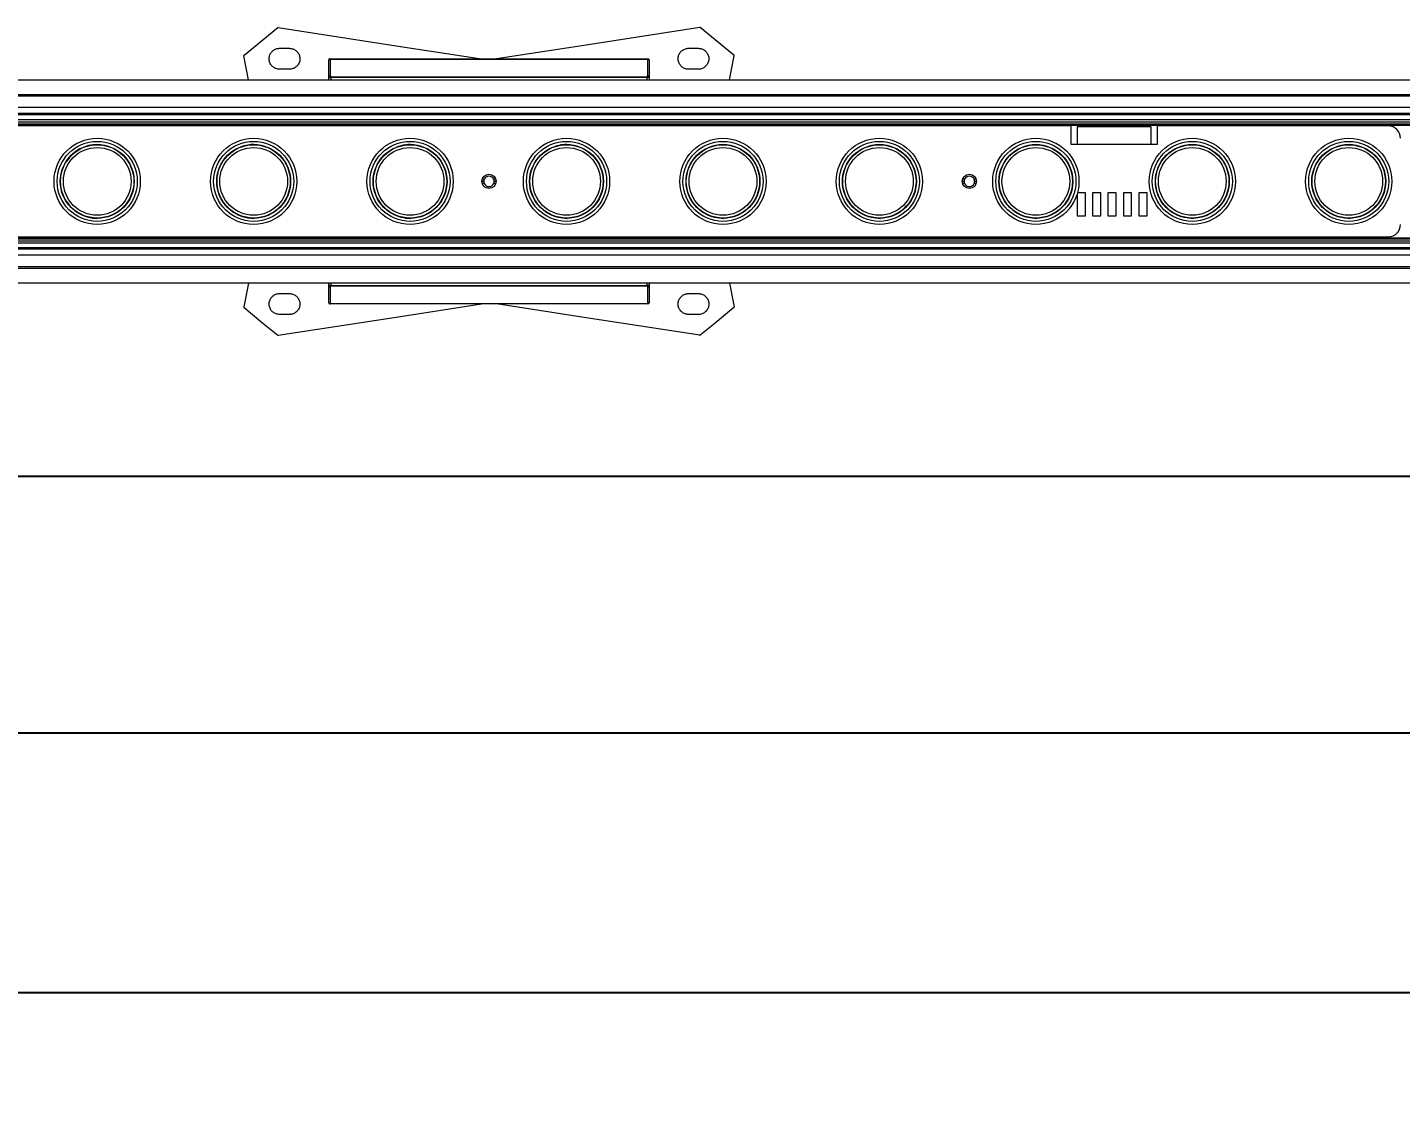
# Model space of a CAD drawing. Header units: inches. Extents: x 0.3 to 62.2, y -4.9 to 14.1.
# Drawn here: x 8.54 to 17.31, y -4.93 to 1.97 of the extents above; entities that cross this region are included whole.
import ezdxf

# ---------------------------------------------------------------- set-up
doc = ezdxf.new("R2010")
doc.units = ezdxf.units.IN
doc.header["$MEASUREMENT"] = 0
doc.layers.get('Defpoints').update_dxf_attribs({"color": 1})
doc.layers.add('Graze 2.0 Int', color=7, linetype='Continuous')
doc.styles.get("Standard").update_dxf_attribs({"font": 'Arial.ttf'})
doc.dimstyles.new('.1 DIM', dxfattribs={"dimscale": 0, "dimtxt": 0.3, "dimasz": 0.3, "dimexe": 0.18, "dimexo": 0.0625, "dimgap": 0.09, "dimtad": 0, "dimtih": 1, "dimtoh": 1, "dimdec": 5, "dimzin": 0, "dimdsep": 46, "dimlunit": 4, "dimtxsty": 'Standard', "dimcen": 0.09, "dimadec": 0, "dimazin": 0, "dimtfac": 1, "dimtdec": 5, "dimtofl": 0, "dimtmove": 0, "dimatfit": 3, "dimfxl": 1, "dimtolj": 1, "dimtzin": 0, "dimarcsym": 0})

# ---------------------------------------------------------------- blocks, each defined once
blk = doc.blocks.new('*D20')
at = {"layer": 'Defpoints', "color": 0, "lineweight": -2, "transparency": 16777216}
for p, q in [((5.486, 0.9216), (5.486, -1.0797)), ((53.5109, 0.9216), (53.5109, -1.0797)), ((5.786, -0.8997), (28.1561, -0.8997)), ((53.2109, -0.8997), (30.8409, -0.8997))]:
    blk.add_line(p, q, dxfattribs=at)
at = {"layer": 'Defpoints', "color": 0, "transparency": 16777216}
for p in [(5.486, 0.9841), (53.5109, 0.9841), (53.5109, -0.8997)]:
    blk.add_point(p, dxfattribs=at)
for points in [[(5.786, -0.8497), (5.786, -0.9497), (5.486, -0.8997)], [(53.2109, -0.8497), (53.2109, -0.9497), (53.5109, -0.8997)]]:
    blk.add_solid(points, dxfattribs=at)
at = {"layer": 'Defpoints', "color": 0, "transparency": 16777216, "char_height": 0.3, "attachment_point": 5}
for s, insert in [('\\A1;4\'-0{\\H1x;\\S1/32;}"', (29.4985, -0.4568)), ('\\A1;[1219.83 mm]', (29.4985, -1.1806))]:
    blk.add_mtext(s, dxfattribs=dict(at, insert=insert))
blk = doc.blocks.new('*D21')
at = {"layer": 'Defpoints', "color": 0, "lineweight": -2, "transparency": 16777216}
for p, q in [((5.486, 0.9216), (5.486, -2.7209)), ((53.5975, 0.9216), (53.5975, -2.7209)), ((5.786, -2.5409), (28.1994, -2.5409)), ((53.2975, -2.5409), (30.8842, -2.5409))]:
    blk.add_line(p, q, dxfattribs=at)
at = {"layer": 'Defpoints', "color": 0, "transparency": 16777216}
for p in [(5.486, 0.9841), (53.5975, 0.9841), (53.5975, -2.5409)]:
    blk.add_point(p, dxfattribs=at)
for points in [[(5.786, -2.4909), (5.786, -2.5909), (5.486, -2.5409)], [(53.2975, -2.4909), (53.2975, -2.5909), (53.5975, -2.5409)]]:
    blk.add_solid(points, dxfattribs=at)
at = {"layer": 'Defpoints', "color": 0, "transparency": 16777216, "char_height": 0.3, "attachment_point": 5}
for s, insert in [('\\A1;4\'-0{\\H1x;\\S1/8;}"', (29.5418, -2.098)), ('\\A1;[1222.03 mm]', (29.5418, -2.8218))]:
    blk.add_mtext(s, dxfattribs=dict(at, insert=insert))
blk = doc.blocks.new('*D22')
at = {"layer": 'Defpoints', "color": 0, "lineweight": -2, "transparency": 16777216}
for p, q in [((5.486, 0.9216), (5.486, -4.3813)), ((53.9046, 0.921), (53.9046, -4.3819)), ((5.786, -4.2014), (28.3529, -4.2016)), ((53.6046, -4.2019), (31.0377, -4.2016))]:
    blk.add_line(p, q, dxfattribs=at)
at = {"layer": 'Defpoints', "color": 0, "transparency": 16777216}
for p in [(5.486, 0.9841), (53.9046, 0.9835), (53.9046, -4.2019)]:
    blk.add_point(p, dxfattribs=at)
for points in [[(5.786, -4.1514), (5.786, -4.2514), (5.486, -4.2013)], [(53.6046, -4.1519), (53.6046, -4.2519), (53.9046, -4.2019)]]:
    blk.add_solid(points, dxfattribs=at)
at = {"layer": 'Defpoints', "color": 0, "transparency": 16777216, "char_height": 0.3, "attachment_point": 5}
for s, insert in [('\\A1;4\'-0{\\H1x;\\S13/32;}"', (29.6953, -3.7567)), ('\\A1;[1229.83 mm]', (29.6953, -4.4826))]:
    blk.add_mtext(s, dxfattribs=dict(at, insert=insert))

msp = doc.modelspace()

# ---------------------------------------------------------------- linework, layer by layer
at = {"layer": 'Graze 2.0 Int', "color": 7, "linetype": 'Continuous', "lineweight": 15}
for p, q in [((9.949662, 1.633679), (9.918812, 1.786631)), ((10.147615, 1.834863), (10.210606, 1.834863)), ((10.462543, 1.654534), (10.462543, 1.759521)), ((10.470414, 1.763809), (10.470414, 1.767393)), ((10.470414, 1.767393), (12.501963, 1.767393)), ((10.470414, 1.763809), (10.470414, 1.658822)), ((12.501963, 1.763809), (10.470414, 1.763809)), ((12.501963, 1.763809), (12.501963, 1.767393)), ((12.501963, 1.658822), (12.501963, 1.763809)), ((12.509838, 1.759521), (12.509838, 1.654534)), ((12.761771, 1.834863), (12.824766, 1.834863)), ((13.022719, 1.633679), (13.053569, 1.786631)), ((10.210606, 1.701002), (10.147615, 1.701002)), ((12.824766, 1.701002), (12.761771, 1.701002)), ((5.566741, 1.633679), (53.430217, 1.633679)), ((53.430217, 1.631656), (5.566741, 1.631656)), ((10.462543, 1.633679), (10.462543, 1.654534)), ((10.470414, 1.658822), (10.474351, 1.65276)), ((10.474351, 1.648471), (10.474351, 1.65276)), ((10.474351, 1.65276), (12.49803, 1.65276)), ((12.49803, 1.648471), (10.474351, 1.648471)), ((12.49803, 1.65276), (12.501963, 1.658822)), ((12.49803, 1.648471), (12.49803, 1.65276)), ((12.509838, 1.654534), (12.509838, 1.633679)), ((5.566741, 1.540335), (53.430217, 1.540335)), ((53.430217, 1.528937), (5.566741, 1.528937)), ((53.430217, 1.456509), (5.566741, 1.456509)), ((53.430217, 1.417137), (5.566741, 1.417137)), ((53.430217, 1.409263), (5.566741, 1.409263)), ((53.314072, 1.377766), (5.682888, 1.377766)), ((5.682888, 1.363986), (53.314072, 1.363986)), ((5.682888, 1.352175), (53.314072, 1.352175)), ((5.682888, 1.344301), (53.314072, 1.344301)), ((15.206762, 1.338395), (5.738008, 1.338395)), ((15.206762, 1.220282), (15.206762, 1.338395)), ((15.718585, 1.332489), (15.246133, 1.332489)), ((15.246133, 1.332489), (15.246133, 1.220282)), ((15.718585, 1.220282), (15.718585, 1.332489)), ((15.757958, 1.338395), (15.757958, 1.220282)), ((17.234373, 1.338395), (15.757958, 1.338395)), ((15.757958, 1.220282), (15.206762, 1.220282)), ((11.452724, 0.984055), (11.440911, 0.984055)), ((11.45563, 0.997694), (11.443018, 0.997694)), ((11.45563, 0.970416), (11.443018, 0.970416)), ((11.529363, 0.997694), (11.516752, 0.997694)), ((11.529363, 0.970416), (11.516752, 0.970416)), ((11.531466, 0.984055), (11.519657, 0.984055)), ((14.523672, 0.984055), (14.511861, 0.984055)), ((14.526578, 0.997694), (14.513964, 0.997694)), ((14.526578, 0.970416), (14.513964, 0.970416)), ((14.600311, 0.997694), (14.587697, 0.997694)), ((14.600311, 0.970416), (14.587697, 0.970416)), ((14.602414, 0.984055), (14.590603, 0.984055)), ((15.246055, 0.905289), (15.246055, 0.764238)), ((15.29879, 0.910982), (15.247686, 0.910982)), ((15.29879, 0.764238), (15.29879, 0.910982)), ((15.397218, 0.910982), (15.344483, 0.910982)), ((15.344483, 0.910982), (15.344483, 0.764238)), ((15.397218, 0.764238), (15.397218, 0.910982)), ((15.495646, 0.910982), (15.442911, 0.910982)), ((15.442911, 0.910982), (15.442911, 0.764238)), ((15.495646, 0.764238), (15.495646, 0.910982)), ((15.594073, 0.910982), (15.541338, 0.910982)), ((15.541338, 0.910982), (15.541338, 0.764238)), ((15.594073, 0.764238), (15.594073, 0.910982)), ((15.692501, 0.910982), (15.639766, 0.910982)), ((15.639766, 0.910982), (15.639766, 0.764238)), ((15.692501, 0.764238), (15.692501, 0.910982)), ((15.246055, 0.764238), (15.29879, 0.764238)), ((15.344483, 0.764238), (15.397218, 0.764238)), ((15.442911, 0.764238), (15.495646, 0.764238)), ((15.541338, 0.764238), (15.594073, 0.764238)), ((15.639766, 0.764238), (15.692501, 0.764238)), ((16.932872, 0.755007), (16.990666, 0.747828)), ((5.682888, 0.623809), (53.314072, 0.623809)), ((5.682888, 0.615935), (53.314072, 0.615935)), ((5.738008, 0.629715), (17.234373, 0.629715)), ((53.430217, 0.558847), (5.566741, 0.558847)), ((53.430217, 0.550973), (5.566741, 0.550973)), ((5.682888, 0.604124), (53.314072, 0.604124)), ((5.682888, 0.590344), (53.314072, 0.590344)), ((53.430217, 0.511602), (5.566741, 0.511602)), ((5.566741, 0.439173), (53.430217, 0.439173)), ((53.430217, 0.427775), (5.566741, 0.427775)), ((5.566741, 0.336455), (53.430217, 0.336455)), ((53.430217, 0.334432), (5.566741, 0.334432)), ((9.949662, 0.334432), (9.918812, 0.181479)), ((10.147615, 0.267108), (10.210606, 0.267108)), ((10.462543, 0.313576), (10.462543, 0.334432)), ((10.462543, 0.20859), (10.462543, 0.313576)), ((10.474351, 0.31535), (10.470414, 0.309288)), ((10.470414, 0.309288), (10.470414, 0.204301)), ((10.474351, 0.319639), (12.49803, 0.319639)), ((10.474351, 0.31535), (10.474351, 0.319639)), ((12.49803, 0.31535), (10.474351, 0.31535)), ((12.49803, 0.31535), (12.49803, 0.319639)), ((12.501963, 0.309288), (12.49803, 0.31535)), ((12.501963, 0.204301), (12.501963, 0.309288)), ((12.509838, 0.334432), (12.509838, 0.313576)), ((12.509838, 0.313576), (12.509838, 0.20859)), ((12.761771, 0.267108), (12.824766, 0.267108)), ((13.022719, 0.334432), (13.053569, 0.181479)), ((10.470414, 0.204301), (12.501963, 0.204301)), ((10.470414, 0.200717), (10.470414, 0.204301)), ((12.501963, 0.200717), (10.470414, 0.200717)), ((12.501963, 0.200717), (12.501963, 0.204301)), ((10.210606, 0.133247), (10.147615, 0.133247)), ((12.824766, 0.133247), (12.761771, 0.133247))]:
    msp.add_line(p, q, dxfattribs=at)
at = {"layer": 'Graze 2.0 Int', "color": 8, "linetype": 'Continuous', "lineweight": 15}
for p, q in [((10.474351, 1.648471), (10.474351, 1.633679)), ((12.49803, 1.633679), (12.49803, 1.648471)), ((10.474351, 0.334432), (10.474351, 0.319639)), ((12.49803, 0.319639), (12.49803, 0.334432))]:
    msp.add_line(p, q, dxfattribs=at)
at = {"layer": 'Graze 2.0 Int', "color": 7, "linetype": 'Continuous', "lineweight": 15, "flags": 128}
for points in [[(9.920178, 1.790456), (10.041146, 1.889444), (10.136192, 1.96722)], [(10.139285, 1.968064), (10.893552, 1.851581), (11.438696, 1.767393)], [(12.833097, 1.968064), (12.078829, 1.851581), (11.533686, 1.767393)], [(13.052203, 1.790456), (12.931236, 1.889444), (12.83619, 1.96722)], [(10.462543, 1.759521), (10.462693, 1.760357), (10.463139, 1.761162), (10.463866, 1.761903), (10.464847, 1.762553), (10.466039, 1.763086), (10.467401, 1.763483), (10.468879, 1.763727), (10.470414, 1.763809)], [(12.501963, 1.763809), (12.503502, 1.763727), (12.504976, 1.763483), (12.506342, 1.763086), (12.507534, 1.762553), (12.50851, 1.761903), (12.509238, 1.761162), (12.509688, 1.760357), (12.509838, 1.759521)], [(10.462543, 1.654534), (10.462693, 1.655371), (10.463139, 1.656175), (10.463866, 1.656917), (10.464847, 1.657566), (10.466039, 1.6581), (10.467401, 1.658496), (10.468879, 1.65874), (10.470414, 1.658822)], [(12.501963, 1.658822), (12.503502, 1.65874), (12.504976, 1.658496), (12.506342, 1.6581), (12.507534, 1.657566), (12.50851, 1.656917), (12.509238, 1.656175), (12.509688, 1.655371), (12.509838, 1.654534)], [(12.984656, 1.220266), (12.957805, 1.218419), (12.900639, 1.203768)], [(13.985076, 1.220261), (13.958617, 1.218419), (13.911561, 1.207496)], [(14.985496, 1.220255), (14.959431, 1.218419), (14.92015, 1.210014)], [(15.985916, 1.220249), (15.960246, 1.218419), (15.927106, 1.211796)], [(16.986336, 1.220242), (16.96106, 1.218419), (16.932872, 1.213103)], [(11.886216, 0.770216), (11.927852, 0.75525), (11.986599, 0.747828)], [(12.900639, 0.764342), (12.928664, 0.75525), (12.987411, 0.747828)], [(13.911561, 0.760614), (13.929478, 0.75525), (13.988225, 0.747828)], [(14.92015, 0.758096), (14.930292, 0.75525), (14.98904, 0.747828)], [(15.927106, 0.756314), (15.931107, 0.75525), (15.989852, 0.747828)], [(10.470414, 0.309288), (10.468879, 0.30937), (10.467401, 0.309614), (10.466039, 0.31001), (10.464847, 0.310544), (10.463866, 0.311194), (10.463139, 0.311935), (10.462693, 0.31274), (10.462543, 0.313576)], [(12.501963, 0.309288), (12.503502, 0.30937), (12.504976, 0.309614), (12.506342, 0.31001), (12.507534, 0.310544), (12.50851, 0.311194), (12.509238, 0.311935), (12.509688, 0.31274), (12.509838, 0.313576)], [(9.920178, 0.177654), (10.041146, 0.078666), (10.136192, 0.00089)], [(10.139285, 0.000046), (10.893552, 0.116529), (11.438696, 0.200717)], [(10.462543, 0.20859), (10.462693, 0.207753), (10.463139, 0.206948), (10.463866, 0.206207), (10.464847, 0.205557), (10.466039, 0.205024), (10.467401, 0.204627), (10.468879, 0.204383), (10.470414, 0.204301)], [(12.833097, 0.000046), (12.078829, 0.116529), (11.533686, 0.200717)], [(12.509838, 0.20859), (12.509688, 0.207753), (12.509238, 0.206948), (12.50851, 0.206207), (12.507534, 0.205557), (12.506342, 0.205024), (12.504976, 0.204627), (12.503502, 0.204383), (12.501963, 0.204301)], [(13.052203, 0.177654), (12.931236, 0.078666), (12.83619, 0.00089)]]:
    msp.add_lwpolyline(points, dxfattribs=at)
at = {"layer": 'Graze 2.0 Int', "color": 7, "linetype": 'Continuous', "lineweight": 15}
for centre, radius in [((8.981793, 0.984055), 0.275598), ((8.981793, 0.984055), 0.255912), ((9.981819, 0.984055), 0.275598), ((9.981819, 0.984055), 0.255912), ((10.981846, 0.984055), 0.275598), ((10.981846, 0.984055), 0.255912), ((11.981872, 0.984055), 0.275598), ((11.981872, 0.984055), 0.255912), ((12.981899, 0.984055), 0.275598), ((12.981899, 0.984055), 0.255912), ((13.981926, 0.984055), 0.275598), ((13.981926, 0.984055), 0.255912), ((14.981952, 0.984055), 0.275598), ((14.981952, 0.984055), 0.255912), ((15.981979, 0.984055), 0.275598), ((15.981979, 0.984055), 0.255912), ((16.982005, 0.984055), 0.275598), ((16.982005, 0.984055), 0.255912), ((8.981793, 0.984055), 0.236227), ((8.981793, 0.984055), 0.234258), ((8.981793, 0.984055), 0.216486), ((9.981819, 0.984055), 0.236227), ((9.981819, 0.984055), 0.234258), ((9.981819, 0.984055), 0.216486), ((10.981846, 0.984055), 0.236227), ((10.981846, 0.984055), 0.234258), ((10.981846, 0.984055), 0.216486), ((11.981872, 0.984055), 0.236227), ((11.981872, 0.984055), 0.234258), ((11.981872, 0.984055), 0.216486), ((12.981899, 0.984055), 0.236227), ((12.981899, 0.984055), 0.234258), ((12.981899, 0.984055), 0.216486), ((13.981926, 0.984055), 0.236227), ((13.981926, 0.984055), 0.234258), ((13.981926, 0.984055), 0.216486), ((14.981952, 0.984055), 0.236227), ((14.981952, 0.984055), 0.234258), ((14.981952, 0.984055), 0.216486), ((15.981979, 0.984055), 0.236227), ((15.981979, 0.984055), 0.234258), ((15.981979, 0.984055), 0.216486), ((16.982005, 0.984055), 0.236227), ((16.982005, 0.984055), 0.234258), ((16.982005, 0.984055), 0.216486), ((11.48619, 0.984055), 0.045277), ((14.557138, 0.984055), 0.045277)]:
    msp.add_circle(centre, radius, dxfattribs=at)
for centre, radius, start, end in [((10.470411, 1.759526), 0.007868, 89.976941, 180.0369371), ((12.501964, 1.759519), 0.007874, 0.0115919, 90.0086855), ((17.234374, 1.259653), 0.078742, 0, 90), ((8.984155, 0.984055), 0.236227, 90.2864106, 146.6070339), ((9.984969, 0.984055), 0.236227, 90.3819747, 128.9809448), ((10.985783, 0.984055), 0.236227, 90.4774553, 120.4143704), ((11.986597, 0.984055), 0.236227, 90.572976, 115.1462574), ((11.48619, 0.984055), 0.033465, 155.9495194, 180), ((11.48619, 0.984055), 0.033465, 180, 204.0504806), ((11.48619, 0.984055), 0.033465, 24.0504806, 155.9495194), ((11.48619, 0.984055), 0.033465, 204.0504806, 335.9495194), ((11.48619, 0.984055), 0.033465, 0, 24.0504806), ((11.48619, 0.984055), 0.033465, 335.9495194, 0), ((14.557138, 0.984055), 0.033465, 155.9495194, 180), ((14.557138, 0.984055), 0.033465, 180, 204.0504806), ((14.557138, 0.984055), 0.033465, 24.0504806, 155.9495194), ((14.557138, 0.984055), 0.033465, 204.0504806, 335.9495194), ((14.557138, 0.984055), 0.033465, 0, 24.0504806), ((14.557138, 0.984055), 0.033465, 335.9495194, 0), ((8.984155, 0.984055), 0.236227, 213.3734171, 270), ((9.984969, 0.984055), 0.236227, 231.0191358, 270), ((10.985783, 0.984055), 0.236227, 239.5856219, 270), ((17.234374, 0.708457), 0.078742, 270, 0), ((10.470411, 0.208585), 0.007868, 179.9635913, 270.0219969), ((12.501964, 0.208591), 0.007874, 269.9923763, 359.9878801)]:
    msp.add_arc(centre, radius, start, end, dxfattribs=at)
for centre, start_param, end_param in [((10.474352, 1.654534), 3.14159265, 4.71238898), ((12.498028, 1.654534), 4.71238898, 6.28318531), ((10.474352, 0.313576), 1.57079633, 3.14159265), ((12.498028, 0.313576), 0, 1.57079633)]:
    msp.add_ellipse(centre, major_axis=(0.011811, 0), ratio=0.51328832, start_param=start_param, end_param=end_param, dxfattribs=at)
for points, knots in [([(10.139285, 1.968064), (10.138843, 1.968088), (10.13796, 1.968136), (10.136894, 1.96774), (10.136366, 1.967349), (10.136192, 1.96722)], [0, 0, 0, 0, 0.40166316, 0.8025156, 1, 1, 1, 1]), ([(12.83619, 1.96722), (12.835822, 1.967464), (12.835089, 1.967952), (12.833972, 1.968152), (12.833318, 1.968086), (12.833097, 1.968064)], [0, 0, 0, 0, 0.3985547, 0.7963882, 1, 1, 1, 1]), ([(9.920178, 1.790456), (9.919871, 1.790154), (9.91926, 1.789552), (9.918783, 1.788341), (9.918691, 1.787339), (9.918787, 1.786779), (9.918812, 1.786631)], [0, 0, 0, 0, 0.29571721, 0.590648, 0.89176397, 1, 1, 1, 1]), ([(10.147615, 1.701002), (10.140108, 1.701743), (10.125101, 1.703224), (10.105239, 1.714611), (10.089915, 1.731476), (10.080979, 1.753013), (10.07986, 1.77655), (10.086828, 1.799003), (10.100753, 1.817497), (10.119618, 1.830051), (10.136176, 1.834533), (10.145533, 1.834803), (10.147615, 1.834863)], [0, 0, 0, 0, 0.10632307, 0.21253278, 0.32133987, 0.43309018, 0.54558675, 0.65604681, 0.76303283, 0.86722109, 0.97045737, 1, 1, 1, 1]), ([(10.210606, 1.834863), (10.218135, 1.834119), (10.233188, 1.832631), (10.253127, 1.821155), (10.268406, 1.804213), (10.27724, 1.782752), (10.27835, 1.759366), (10.271441, 1.736931), (10.257451, 1.71831), (10.238403, 1.705709), (10.221831, 1.70131), (10.212581, 1.701056), (10.210606, 1.701002)], [0, 0, 0, 0, 0.10665032, 0.21323893, 0.321525, 0.43193582, 0.54347129, 0.65441381, 0.76305733, 0.86865644, 0.97195193, 1, 1, 1, 1]), ([(12.761771, 1.701002), (12.754467, 1.701696), (12.739859, 1.703086), (12.720223, 1.714012), (12.705044, 1.730163), (12.695854, 1.750575), (12.693756, 1.773155), (12.699354, 1.795549), (12.712327, 1.815037), (12.731207, 1.828942), (12.748857, 1.834397), (12.759159, 1.834769), (12.761771, 1.834863)], [0, 0, 0, 0, 0.10302819, 0.20606743, 0.30897798, 0.41355857, 0.52093272, 0.63098947, 0.74246451, 0.85358167, 0.96287458, 1, 1, 1, 1]), ([(12.824766, 1.834863), (12.832137, 1.834156), (12.846884, 1.832739), (12.866655, 1.821619), (12.881799, 1.805249), (12.890792, 1.784798), (12.892722, 1.762421), (12.88714, 1.740262), (12.874229, 1.72084), (12.855291, 1.706881), (12.837577, 1.701449), (12.827289, 1.70109), (12.824766, 1.701002)], [0, 0, 0, 0, 0.10394646, 0.20794456, 0.31122984, 0.41487616, 0.52059863, 0.62957518, 0.74139535, 0.8538588, 0.96416663, 1, 1, 1, 1]), ([(13.053569, 1.786631), (13.053615, 1.787073), (13.053706, 1.787957), (13.053267, 1.789254), (13.05267, 1.790057), (13.05227, 1.790399), (13.052203, 1.790456)], [0, 0, 0, 0, 0.31658475, 0.63368385, 0.93920535, 1, 1, 1, 1]), ([(10.147615, 0.133247), (10.140242, 0.133954), (10.125495, 0.135369), (10.105726, 0.146493), (10.090582, 0.162861), (10.081591, 0.183312), (10.079653, 0.205689), (10.085236, 0.22785), (10.098153, 0.247267), (10.117086, 0.261232), (10.134802, 0.266661), (10.145093, 0.26702), (10.147615, 0.267108)], [0, 0, 0, 0, 0.10396615, 0.20794279, 0.31122604, 0.41487032, 0.52059261, 0.62956703, 0.74139687, 0.85384077, 0.96416733, 1, 1, 1, 1]), ([(10.210606, 0.267108), (10.217909, 0.266414), (10.232518, 0.265024), (10.252153, 0.254098), (10.267333, 0.237947), (10.276523, 0.217535), (10.278619, 0.194956), (10.273029, 0.17256), (10.260054, 0.153073), (10.241175, 0.139168), (10.223523, 0.133712), (10.213219, 0.133341), (10.210606, 0.133247)], [0, 0, 0, 0, 0.10302647, 0.20606398, 0.3089728, 0.41355164, 0.520924, 0.63097369, 0.74244687, 0.85356217, 0.96285324, 1, 1, 1, 1]), ([(12.761771, 0.133247), (12.754242, 0.133991), (12.739188, 0.135479), (12.719249, 0.146955), (12.70397, 0.163898), (12.695137, 0.185358), (12.694025, 0.208745), (12.700942, 0.231178), (12.71493, 0.2498), (12.733978, 0.262401), (12.750549, 0.2668), (12.759797, 0.267054), (12.761771, 0.267108)], [0, 0, 0, 0, 0.10665198, 0.21324225, 0.32153001, 0.43194255, 0.54347976, 0.65443045, 0.76307566, 0.86867642, 0.97197352, 1, 1, 1, 1]), ([(12.824766, 0.267108), (12.832273, 0.266367), (12.84728, 0.264886), (12.867142, 0.253499), (12.882466, 0.236634), (12.891402, 0.215097), (12.892523, 0.191559), (12.885547, 0.16911), (12.871629, 0.15061), (12.85276, 0.138062), (12.836204, 0.133577), (12.826848, 0.133307), (12.824766, 0.133247)], [0, 0, 0, 0, 0.1063241, 0.21253485, 0.32134299, 0.43309438, 0.54559204, 0.65605967, 0.76303349, 0.86724113, 0.97045708, 1, 1, 1, 1]), ([(9.918812, 0.181479), (9.918766, 0.181037), (9.918673, 0.180153), (9.919111, 0.178855), (9.919711, 0.178054), (9.920111, 0.177711), (9.920178, 0.177654)], [0, 0, 0, 0, 0.31649193, 0.63348169, 0.93922632, 1, 1, 1, 1]), ([(13.052203, 0.177654), (13.052508, 0.177956), (13.053116, 0.17856), (13.053598, 0.179769), (13.053686, 0.18077), (13.053594, 0.181331), (13.053569, 0.181479)], [0, 0, 0, 0, 0.2951718, 0.59048381, 0.8917758, 1, 1, 1, 1]), ([(10.136192, 0.00089), (10.136559, 0.000646), (10.137293, 0.000158), (10.138409, -0.000042), (10.139063, 0.000024), (10.139285, 0.000046)], [0, 0, 0, 0, 0.39855247, 0.79638782, 1, 1, 1, 1]), ([(12.833097, 0.000046), (12.833537, 0.000022), (12.834419, -0.000026), (12.835482, 0.000372), (12.836014, 0.000761), (12.83619, 0.00089)], [0, 0, 0, 0, 0.4003428, 0.80129406, 1, 1, 1, 1])]:
    msp.add_open_spline(points, degree=3, knots=knots, dxfattribs=at)

# ---------------------------------------------------------------- dimensions: what is measured, and where the dimension line sits
at = {"layer": 'Defpoints'}
dim = msp.add_aligned_dim(p1=(5.486033, 0.984055), p2=(53.904629, 0.983499), distance=-5.185404, dimstyle='.1 DIM', override={"dimscale": 1, "dimpost": '\\X'}, dxfattribs=at)
dim.commit()
dim.dimension.update_dxf_attribs({"geometry": '*D22', "text_midpoint": (29.695271, -4.201627)})
for base, p2, picture, middle in [((53.5109275, -0.8997016), (53.5109275, 0.984055), '*D20', (29.4984803, -0.8997016)), ((53.597542, -2.54089), (53.597542, 0.984055), '*D21', (29.541788, -2.54089))]:
    dim = msp.add_linear_dim(base=base, p1=(5.486033, 0.984055), p2=p2, dimstyle='.1 DIM', override={"dimscale": 1, "dimpost": '\\X'}, dxfattribs=at)
    dim.commit()
    dim.dimension.update_dxf_attribs({"geometry": picture, "text_midpoint": middle})

doc.saveas('drawing.dxf')
